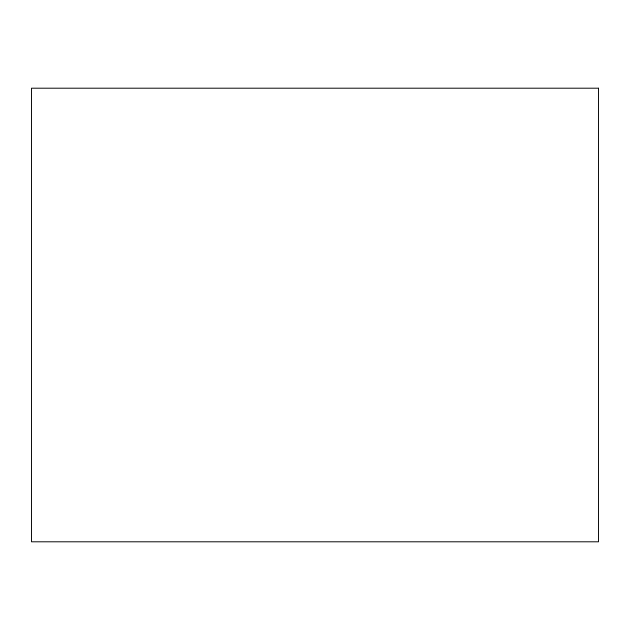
<?xml version="1.0" encoding="UTF-8"?>
<svg xmlns="http://www.w3.org/2000/svg" width="630" height="630" viewBox="0 0 630 630"><rect width="100%" height="100%" fill="white"/><g stroke="black" fill="none" stroke-linecap="round" stroke-linejoin="round"><path stroke-width="0.94" d="M598.5 88.2L31.5 88.2L31.5 541.8L598.5 541.8L598.5 88.2"/></g></svg>
